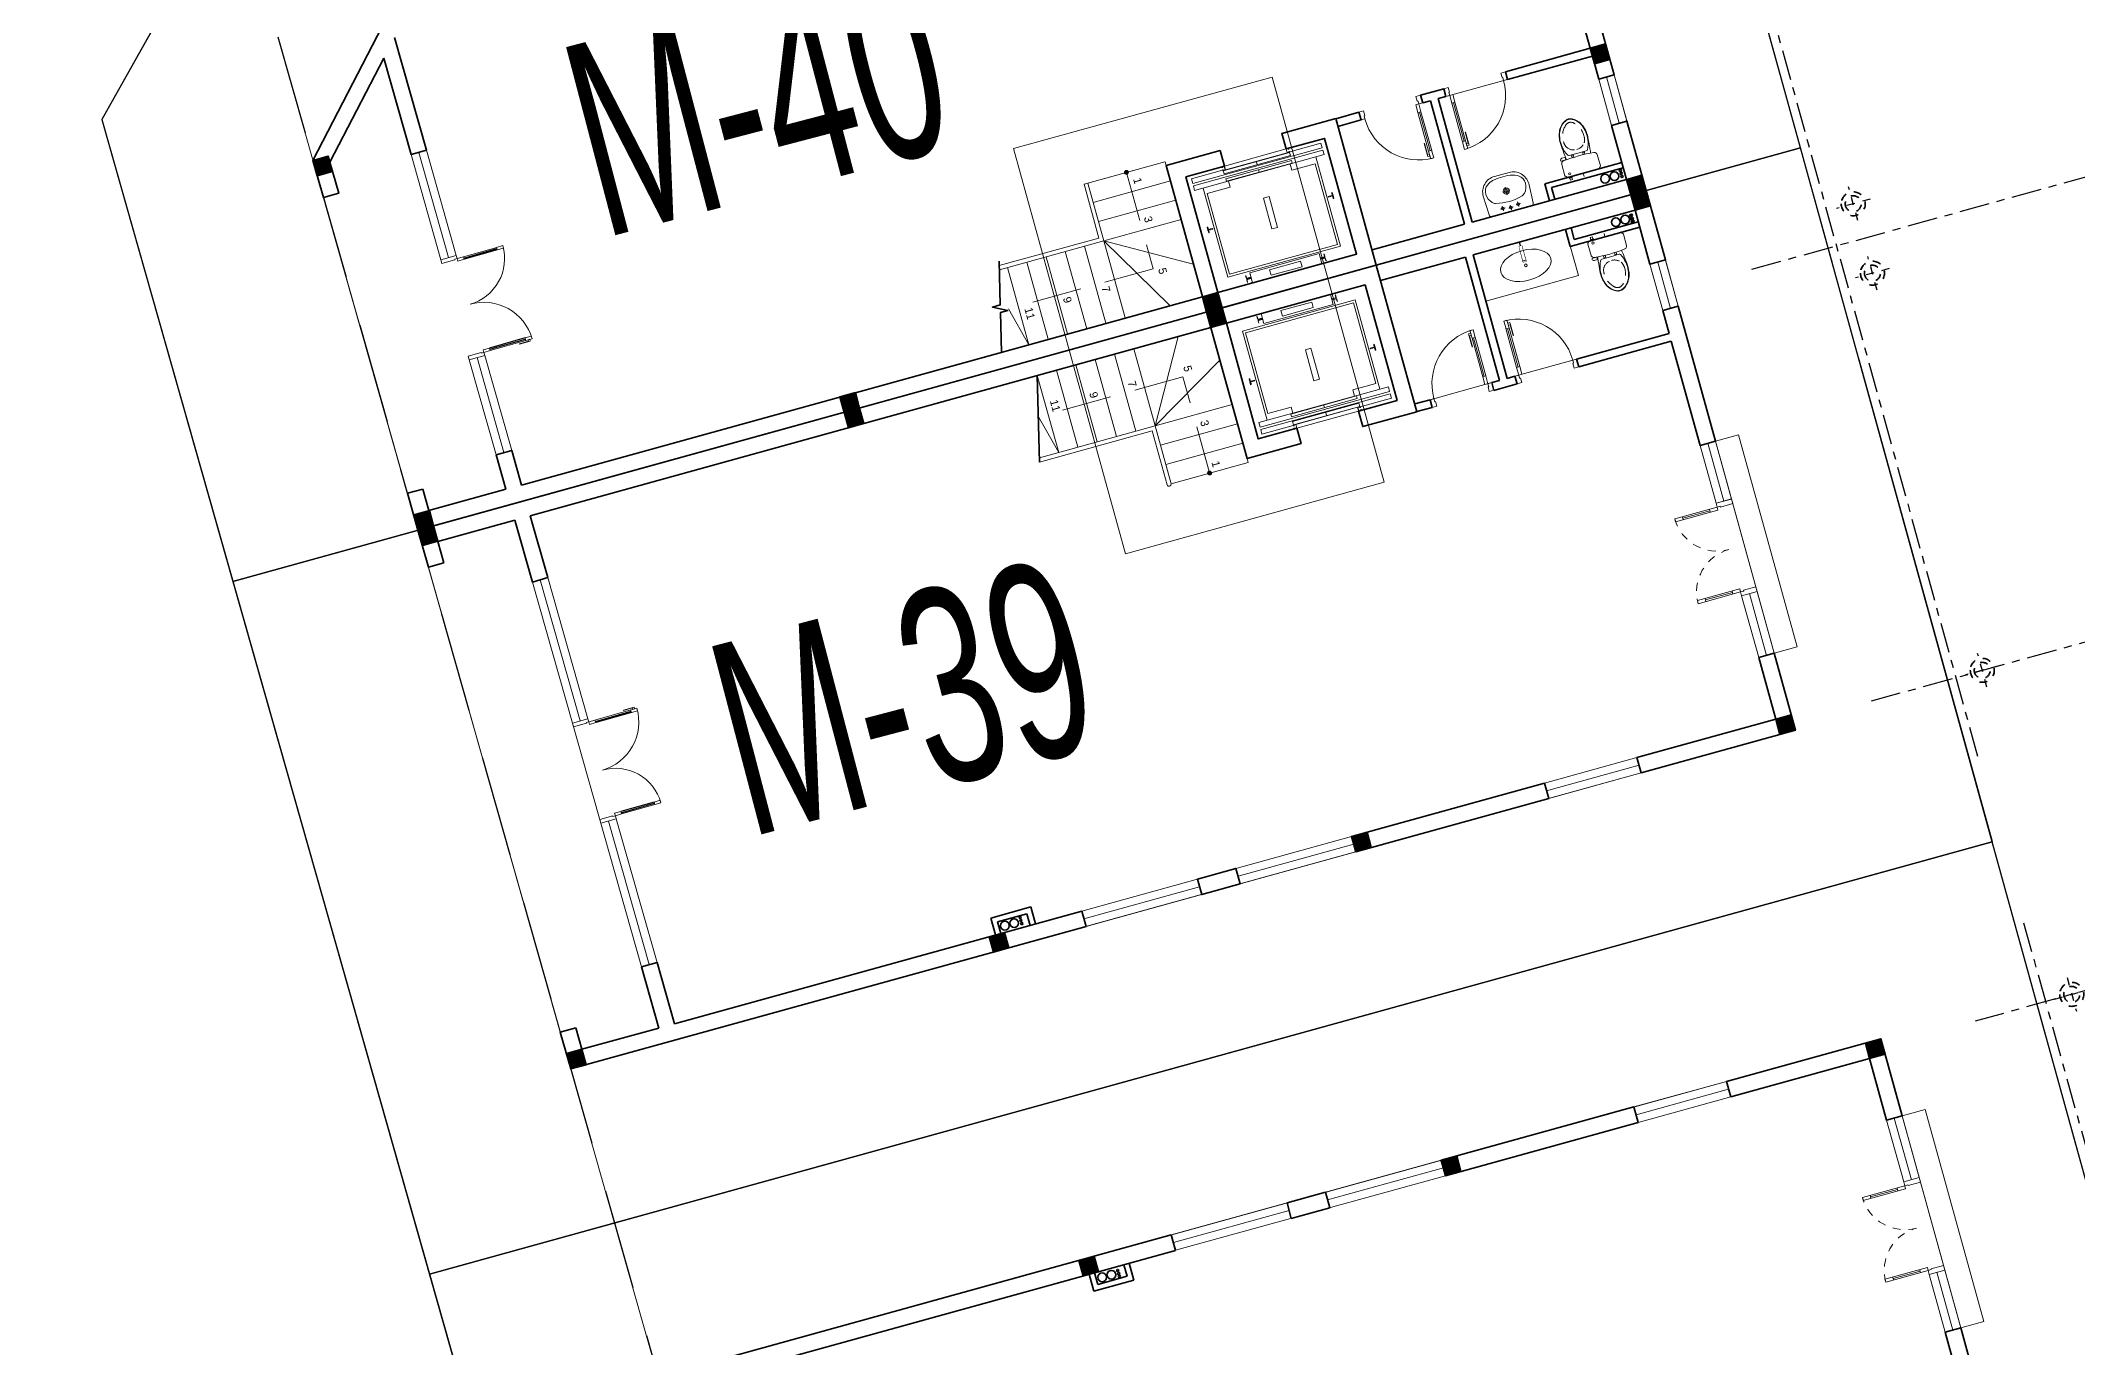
# Model space of a CAD drawing. Header units: metres. Extents: x 568006 to 1139366, y 2064802 to 4131555.
# Drawn here: x 569650.23 to 569675.69, y 2066053.2 to 2066069.53 of the extents above; entities that cross this region are included whole.
import ezdxf
from ezdxf.enums import TextEntityAlignment as Align
from ezdxf.xclip import XClip

# ---------------------------------------------------------------- set-up
doc = ezdxf.new("R2010")
doc.units = ezdxf.units.M
doc.header["$XCLIPFRAME"] = 0
for name, pattern in [('$AUDIT_BAD_LTYPE2', [0]), ('CENTER', [2, 1.25, -0.25, 0.25, -0.25]), ('CENTER2', [1.125, 0.75, -0.125, 0.125, -0.125]), ('HIDDEN', [0.375, 0.25, -0.125]), ('HIDDEN2', [0.1875, 0.125, -0.0625]), ('xref-thap C (mb tang 32-2)$0$HIDDEN', [0.375, 0.25, -0.125])]:
    doc.linetypes.add(name, pattern=pattern)
doc.layers.get('0').update_dxf_attribs({"linetype": 'CONTINUOUS'})
doc.layers.get('DEFPOINTS').update_dxf_attribs({"color": 152, "linetype": 'CONTINUOUS'})
for name, color, linetype, lineweight in [('-CONCRETE', 1, 'CONTINUOUS', 35), ('-DIM', 9, 'CONTINUOUS', 13), ('-DOOR', 137, 'CONTINUOUS', 9), ('-FURNITURE', 46, 'CONTINUOUS', 9), ('-HATCH', 8, 'CONTINUOUS', 5), ('-KH', 143, 'CONTINUOUS', 13), ('-LINE1', 7, 'CONTINUOUS', 18), ('-LINE2', 252, 'CONTINUOUS', 9), ('-TEXT', 7, 'CONTINUOUS', 15), ('-WALL', 4, 'CONTINUOUS', 35), ('A-KY HIEU', 34, 'CONTINUOUS', 20), ('E- RANH GIOI', 1, 'CENTER', 13), ('hung-demlonha', 7, 'CONTINUOUS', 15)]:
    doc.layers.add(name, color=color, linetype=linetype, lineweight=lineweight)
for name, color, linetype in [('01.AXIS', 160, 'CENTER2'), ('APOLIC', 7, 'CONTINUOUS'), ('CDC.01.AXIS', 160, 'CENTER2'), ('ChiaLo', 128, 'CENTER'), ('datOlienke', 42, 'CONTINUOUS'), ('ghi_chu', 7, 'CONTINUOUS'), ('LogDg', 7, 'CONTINUOUS'), ('LoLK', 6, 'CONTINUOUS'), ('RANHGIOI', 2, 'HIDDEN'), ('ViaHeS', 32, 'CONTINUOUS')]:
    doc.layers.add(name, color=color, linetype=linetype)
doc.styles.add('kieuchuDim', font='arial.ttf', dxfattribs={"width": 0.75})
doc.styles.add('QH1', font='arialbd.ttf', dxfattribs={"width": 0.8})
doc.styles.add('T1', font='', dxfattribs={"height": 200})
doc.styles.get('T1').set_extended_font_data('VNgeometric Light')

# ---------------------------------------------------------------- blocks, each defined once
blk = doc.blocks.new('A$C33BC4D2A')
at = {"layer": 'A-KY HIEU', "color": 0, "const_width": 1.022}
blk.add_lwpolyline([(14.345, -292.097), (14.345, -4.903), (414.985, -4.903), (414.985, -292.097)], close=True, dxfattribs=at)
at = {"layer": 'DEFPOINTS', "color": 125}
blk.add_lwpolyline([(0, -297), (420, -297), (420, 0), (0, 0)], close=True, dxfattribs=at)
blk = doc.blocks.new('A$C758D662A')
at = {"linetype": 'HIDDEN', "ltscale": 500}
for radius in [300, 200]:
    blk.add_circle((0, 0), radius, dxfattribs=at)
at = {"layer": 'CDC.01.AXIS', "ltscale": 200}
for p, q in [((437, 0), (-437, 0)), ((0, 437), (0, -437))]:
    blk.add_line(p, q, dxfattribs=at)
blk = doc.blocks.new('MAU M1SH')
at = {"layer": '01.AXIS', "ltscale": 500}
for p, q in [((-370, 15724), (-370, -2671)), ((5410, 15724), (5410, -2671)), ((-1468, 14700), (6323, 14700)), ((-1468, 9100), (6323, 9100)), ((-1468, 4400), (6323, 4400)), ((-1575, -100), (6216, -100))]:
    blk.add_line(p, q, dxfattribs=at)
at = {"xscale": 0.5, "yscale": 0.5, "zscale": 0.5}
for p in [(-30, 14700), (5070, 14700), (-30, 9550), (5070, 9550), (-30, 8650), (5070, 8650), (-30, 4850), (5070, 4850), (-30, 3950), (5070, 3950), (-30, -100), (5070, -100)]:
    blk.add_blockref('A$C758D662A', p, dxfattribs=at)
blk = doc.blocks.new('X-5M-DH-2-CORE$0$A$C75E80C28')
at = {"layer": '-LINE2', "linetype": 'Continuous', "ltscale": 2}
for p, q in [((-731, -149), (731, -149)), ((-731, -1305), (-731, -149)), ((-700, -179), (700, -179)), ((-700, -1225), (-700, -179)), ((-557, -113), (-560, -113)), ((-510, -22), (-510, -51)), ((-507, -22), (-510, -22)), ((-510, -109), (-510, -79)), ((-507, -22), (-507, -51)), ((-507, -109), (-507, -79)), ((-456, -57), (-501, -57)), ((-456, -60), (-501, -60)), ((-456, -70), (-501, -70)), ((-456, -73), (-501, -73)), ((-453, -63), (-453, -67)), ((-450, -63), (-450, -67)), ((450, -63), (450, -67)), ((453, -63), (453, -67)), ((456, -57), (501, -57)), ((456, -60), (501, -60)), ((456, -70), (501, -70)), ((456, -73), (501, -73)), ((457, -113), (460, -113)), ((507, -22), (510, -22)), ((507, -22), (507, -51)), ((507, -109), (507, -79)), ((510, -22), (510, -51)), ((510, -109), (510, -79)), ((700, -1225), (700, -179)), ((731, -1305), (731, -149)), ((-700, -1225), (-400, -1225)), ((-400, -1305), (-400, -1225)), ((700, -1225), (400, -1225)), ((400, -1305), (400, -1225)), ((840, -1305), (-840, -1305)), ((-840, -1365), (-840, -1305)), ((840, -1365), (-840, -1365)), ((840, -1395), (-840, -1395)), ((-840, -1395), (-840, -1455)), ((-840, -1455), (-435, -1455)), ((-435, -1450), (-435, -1460)), ((-435, -1450), (-400, -1450)), ((-435, -1460), (-425, -1460)), ((-435, -1490), (-435, -1500)), ((-435, -1490), (-425, -1490)), ((-435, -1500), (-400, -1500)), ((-433, -1452), (-433, -1458)), ((-433, -1452), (-402, -1452)), ((-433, -1458), (-425, -1458)), ((-433, -1492), (-433, -1498)), ((-433, -1492), (-425, -1492)), ((-433, -1498), (-402, -1498)), ((430, -1406), (-430, -1406)), ((-430, -1406), (-430, -1446)), ((430, -1446), (-430, -1446)), ((425, -1309), (-425, -1309)), ((-425, -1343), (-425, -1309)), ((425, -1343), (-425, -1343)), ((-425, -1458), (-425, -1460)), ((-425, -1490), (-425, -1492)), ((-402, -1452), (-402, -1498)), ((400, -1450), (-400, -1450)), ((-400, -1450), (-400, -1500)), ((0, -1309), (0, -1343)), ((0, -1406), (0, -1446)), ((400, -1450), (400, -1500)), ((435, -1450), (400, -1450)), ((435, -1500), (400, -1500)), ((402, -1452), (402, -1498)), ((433, -1452), (402, -1452)), ((433, -1498), (402, -1498)), ((425, -1343), (425, -1309)), ((433, -1458), (425, -1458)), ((425, -1458), (425, -1460)), ((435, -1460), (425, -1460)), ((425, -1490), (425, -1492)), ((435, -1490), (425, -1490)), ((433, -1492), (425, -1492)), ((430, -1406), (430, -1446)), ((433, -1452), (433, -1458)), ((433, -1492), (433, -1498)), ((435, -1450), (435, -1460)), ((840, -1455), (435, -1455)), ((435, -1490), (435, -1500)), ((840, -1365), (840, -1305)), ((840, -1395), (840, -1455))]:
    blk.add_line(p, q, dxfattribs=at)
for points in [[(-450, 0), (-450, -130), (450, -130), (450, 0)], [(-200, -29), (200, -29), (200, -101), (-200, -101)], [(-36, -584), (36, -584), (36, -984), (-36, -984)]]:
    blk.add_lwpolyline(points, close=True, dxfattribs=at)
for points in [[(-780, -789), (-751, -789, 0.414214), (-750, -788), (-750, -784), (-750, -780, 0.414214), (-751, -779), (-780, -779, -0.256978), (-784, -782), (-798, -782, -0.414214), (-801, -779), (-804, -750, 0.414214), (-807, -746), (-812, -746), (-812, -784), (-812, -822), (-807, -822, 0.414214), (-804, -818), (-801, -789, -0.414214), (-798, -786), (-784, -786, -0.256978), (-780, -789)], [(780, -789), (751, -789, -0.414214), (750, -788), (750, -784), (750, -780, -0.414214), (751, -779), (780, -779, 0.256978), (784, -782), (798, -782, 0.414214), (801, -779), (804, -750, -0.414214), (807, -746), (812, -746), (812, -784), (812, -822), (807, -822, -0.414214), (804, -818), (801, -789, 0.414214), (798, -786), (784, -786, 0.256978), (780, -789)]]:
    blk.add_lwpolyline(points, format="xyb", dxfattribs=at)
for centre, radius, start, end in [((-501, -51), 9.4, 180, 270), ((-501, -79), 9.4, 90, 180), ((-501, -51), 6.2, 180, 270), ((-501, -79), 6.2, 90, 180), ((-456, -63), 6.2, 360, 90), ((-456, -63), 3, 360, 90), ((-456, -67), 6.2, 270, 360), ((-456, -67), 3, 270, 360), ((456, -63), 6.2, 90, 180), ((456, -67), 6.2, 180, 270), ((456, -63), 3, 90, 180), ((456, -67), 3, 180, 270), ((501, -51), 6.2, 270, 360), ((501, -51), 9.4, 270, 360), ((501, -79), 9.4, 360, 90), ((501, -79), 6.2, 360, 90)]:
    blk.add_arc(centre, radius, start, end, dxfattribs=at)
blk = doc.blocks.new('A$C3F71457E')
at = {"layer": '-CONCRETE'}
blk.add_lwpolyline([(0, -100), (0, 400), (-1500, 400), (-1500, -1400), (0, -1400), (0, -900), (200, -900), (200, -1600), (-1700, -1600), (-1700, 600), (200, 600), (200, -100), (0, -100)], dxfattribs=at)
at = {"layer": '-LINE1'}
blk.add_line((0, -900), (0, -100), dxfattribs=at)
at = {"color": 2, "rotation": 90}
blk.add_blockref('X-5M-DH-2-CORE$0$A$C75E80C28', (-1500, -500), dxfattribs=at)
blk = doc.blocks.new('*U286')
at = {"linetype": '$AUDIT_BAD_LTYPE2'}
for p, q in [((70, 100), (70, 600)), ((90, 600), (90, 100))]:
    blk.add_line(p, q, dxfattribs=at)
for points in [[(50, 600), (90, 600), (90, 700), (50, 700), (50, 600)], [(50, 603), (50, 100)], [(50, 100), (90, 100), (90, 0), (50, 0), (50, 100)]]:
    blk.add_lwpolyline(points)
for points in [[(118, 495), (118, 664), (90, 664), (90, 636), (113, 636), (113, 495)], [(0, 0), (50, 0), (50, -40), (60, -40), (60, -100), (0, -100)], [(800, 0), (750, 0), (750, -40), (740, -40), (740, -100), (800, -100)]]:
    blk.add_lwpolyline(points, close=True)
at = {"linetype": '$AUDIT_BAD_LTYPE2', "ltscale": 0.3}
blk.add_arc((50, 0), 700, 0, 90, dxfattribs=at)
blk = doc.blocks.new('*U231')
for points in [[(22, 564), (22, 734), (50, 734), (50, 706), (27, 706), (27, 564)], [(0, 0), (50, 0), (50, -40), (60, -40), (60, -246), (0, -246)], [(1599, 0), (1549, 0), (1549, -40), (1539, -40), (1539, -246), (1599, -246)]]:
    blk.add_lwpolyline(points, close=True)
for points in [[(50, 670), (90, 670), (90, 770), (50, 770), (50, 670)], [(50, 673), (50, 100)], [(1549, 629), (1509, 629), (1509, 729), (1549, 729), (1549, 629)], [(1549, 632), (1549, 100)], [(50, 100), (90, 100), (90, 0), (50, 0), (50, 100)], [(1549, 100), (1509, 100), (1509, 0), (1549, 0), (1549, 100)]]:
    blk.add_lwpolyline(points)
at = {"ltscale": 0.3}
for points in [[(820, 0, 0.414214), (50, 770, 0.414214)], [(820, 0, -0.414214), (1549, 729, -0.414214)]]:
    blk.add_lwpolyline(points, format="xyb", dxfattribs=at)
at = {"layer": 'APOLIC', "linetype": '$AUDIT_BAD_LTYPE2'}
for p, q in [((70, 100), (70, 670)), ((90, 670), (90, 100)), ((1509, 629), (1509, 100)), ((1529, 100), (1529, 629))]:
    blk.add_line(p, q, dxfattribs=at)
blk = doc.blocks.new('A$C18091ED7')
for p, q in [((0, -42), (0, 0)), ((146, -27), (179, -27)), ((146, -27), (146, -30)), ((146, -30), (166, -30)), ((153, -37), (146, -30)), ((152, 0), (152, -27)), ((152, 0), (179, 0)), ((153, -37), (166, -37)), ((153, -40), (153, -37)), ((153, -40), (178, -40)), ((153, -40), (178, -40)), ((153, -40), (153, -42)), ((185, -30), (166, -30)), ((178, -37), (166, -37)), ((185, -30), (178, -37)), ((178, -37), (178, -40)), ((178, -40), (178, -42)), ((179, 0), (179, -27)), ((179, -27), (185, -27)), ((185, -27), (185, -30)), ((-83, -267), (-83, -300)), ((-83, -278), (-83, -288)), ((-61, -290), (-83, -290)), ((-63, -265), (-81, -265)), ((-61, -267), (-61, -300)), ((61, -267), (61, -300)), ((61, -290), (83, -290)), ((63, -265), (81, -265)), ((83, -267), (83, -300)), ((83, -278), (83, -288)), ((165, -262), (165, -290)), ((168, -260), (228, -260)), ((168, -292), (207, -292)), ((231, -274), (231, -262))]:
    blk.add_line(p, q)
for points in [[(230, -219, -0.137407), (225, -235), (222, -241, -0.236081), (198, -255, -0.051961), (-198, -255, -0.236081), (-222, -241), (-225, -235, -0.137407), (-230, -219), (-230, -72, -0.198912), (-226, -63), (-209, -46, -0.198912), (-200, -42), (0, -42), (200, -42, -0.198912), (209, -46), (226, -63, -0.198912), (230, -72)], [(144, -619, -0.212405), (26, -734, -0.027685), (-1, -739, -0.022279), (-26, -734, -0.212405), (-144, -619, -0.142796), (-167, -428, -0.093005), (-128, -309, -0.256439), (-111, -300), (0, -300), (111, -300, -0.256439), (128, -309, -0.093005), (167, -428, -0.142796)]]:
    blk.add_lwpolyline(points, format="xyb", close=True)
at = {"linetype": 'xref-thap C (mb tang 32-2)$0$HIDDEN', "ltscale": 100}
blk.add_lwpolyline([(61, -669, -0.199031), (0, -699, -0.199031), (-61, -669, -0.218924), (-132, -478, -0.153791), (-112, -404, -0.236701), (0, -348, -0.236701), (112, -404, -0.153791), (132, -478, -0.218924)], format="xyb", close=True, dxfattribs=at)
blk.add_circle((166, -78), 13.9)
for centre, radius, start, end in [((-81, -267), 1.98, 90, 180), ((-63, -267), 1.98, 0, 90), ((63, -267), 1.98, 90, 180), ((81, -267), 1.98, 0, 90), ((168, -262), 2.47, 90, 180), ((168, -290), 2.47, 180, 270), ((207, -277), 15.5, 270, 306.4659), ((168, -225), 80.1, 306.4659, 320.3123), ((228, -274), 2.47, 320.3123, 0)]:
    blk.add_arc(centre, radius, start, end)
for points in [[(-156, -259), (-157, -267), (-164, -328), (-169, -385), (-184, -528), (-136, -679), (-50, -735), (-20, -741), (0, -744)], [(156, -259), (157, -267), (164, -328), (169, -385), (184, -528), (136, -679), (50, -735), (20, -741), (0, -744)]]:
    blk.add_open_spline(points, degree=3, knots=[130.613938, 130.613938, 130.613938, 130.613938, 152.852109, 311.129351, 417.703951, 561.383393, 697.692632, 710.812262, 710.812262, 710.812262, 710.812262])
blk = doc.blocks.new('A$C5C575821')
at = {"layer": '-CONCRETE'}
h = blk.add_hatch(color=256, dxfattribs=at)
h.dxf.hatch_style = 1
h.paths.add_polyline_path([(0, 200), (0, 0), (200, 0), (200, 200)])
blk.add_lwpolyline([(0, 0), (200, 0), (200, 200), (0, 200)], close=True, dxfattribs=at)
blk = doc.blocks.new('A$C4ace49fd')
for p, q in [((167, 414), (224, 414)), ((195, 383), (195, 443)), ((267, 429), (324, 429)), ((295, 398), (295, 458)), ((295, 165), (295, 264)), ((367, 414), (424, 414)), ((395, 383), (395, 443)), ((249, 215), (342, 215))]:
    blk.add_line(p, q)
for points in [[(0, 200, 0.414214), (200, 0), (390, 0, 0.414214), (590, 200), (581, 446, 0.409799), (551, 475), (39, 475, 0.403607), (9, 446)], [(177, 40, 0.090773), (424, 43, 0.149887), (521, 96, 0.430722), (482, 321, 0.080637), (470, 327, 0.127732), (125, 329, 0.074208), (114, 325, 0.443092), (69, 96, 0.13364), (154, 46, 0.033617)]]:
    blk.add_lwpolyline(points, format="xyb", close=True)
for centre, radius in [((195, 414), 17.5), ((295, 429), 17.5), ((395, 414), 17.5), ((295, 215), 37.5), ((295, 215), 22.5), ((295, 215), 22.5)]:
    blk.add_circle(centre, radius)
blk = doc.blocks.new('Sink_Cicle')
blk.add_lwpolyline([(17, -50), (-17, -50), (-18, -252), (17, -252)], close=True)
blk.add_circle((0, -300), 17.5)
at = {"layer": 'DEFPOINTS'}
blk.add_line((0, -100), (0, 0), dxfattribs=at)
blk.add_wipeout([(17, -50), (-17, -50), (-18, -252), (17, -252)])
at = {"layer": '-FURNITURE', "linetype": 'Continuous'}
blk.add_ellipse((0, -300), major_axis=(-325, 0), ratio=0.584615, dxfattribs=at)
blk.add_line((-18, -237), (17, -237))
blk = doc.blocks.new('*U268')
for p, q in [((-1110, 450), (-1150, 450)), ((-1130, 100), (-1130, 450)), ((-90, 450), (-50, 450)), ((-70, 100), (-70, 450)), ((-1110, 100), (-1150, 100)), ((-90, 100), (-50, 100))]:
    blk.add_line(p, q)
for points in [[(-1150, 0), (-1110, 0), (-1110, 550), (-1150, 550)], [(-50, 0), (-90, 0), (-90, 550), (-50, 550)], [(-1200, -200), (-1140, -200), (-1140, -40), (-1150, -40), (-1150, 0), (-1200, 0)], [(0, -200), (-60, -200), (-60, -40), (-50, -40), (-50, 0), (0, 0)]]:
    blk.add_lwpolyline(points, close=True)
at = {"linetype": 'HIDDEN', "ltscale": 0.1}
for centre, start, end in [((-1150, 0), 0, 90), ((-50, 0), 90, 180)]:
    blk.add_arc(centre, 550, start, end, dxfattribs=at)
blk = doc.blocks.new('tmbc_khub')
at = {"layer": '-HATCH', "true_color": 0x8c8896}
h = blk.add_hatch(color=252, dxfattribs=at)
h.dxf.hatch_style = 1
edge = h.paths.add_edge_path()
edge.add_arc((-258.386, 374.071), 0.0246, 0, 360)
h = blk.add_hatch(color=252, dxfattribs=at)
h.dxf.hatch_style = 1
edge = h.paths.add_edge_path()
edge.add_arc((-257.347, 370.313), 0.0246, 0, 360)
at = {"layer": '-CONCRETE'}
for centre, radius in [((-252.403, 373.993), 0.055), ((-252.287, 374.025), 0.055), ((-252.213, 374.097), 0.013), ((-252.203, 374.06), 0.013), ((-252.192, 374.02), 0.013), ((-252.269, 373.45), 0.055), ((-252.152, 373.482), 0.055), ((-252.086, 373.532), 0.013), ((-252.074, 373.492), 0.013), ((-252.073, 373.536), 0.013), ((-252.064, 373.455), 0.013), ((-252.062, 373.495), 0.013), ((-252.052, 373.459), 0.013), ((-259.715, 364.759), 0.013), ((-259.905, 364.656), 0.055), ((-259.789, 364.688), 0.055), ((-259.705, 364.722), 0.013), ((-259.694, 364.682), 0.013), ((-258.69, 360.261), 0.055), ((-258.574, 360.293), 0.055), ((-258.495, 360.347), 0.013), ((-258.483, 360.307), 0.013), ((-258.473, 360.27), 0.013)]:
    blk.add_circle(centre, radius, dxfattribs=at)
at = {"layer": '-DIM', "color": 6}
for p, q in [((-260.693, 346.526), (-268.885, 375.387)), ((-263.002, 345.871), (-271.194, 374.731))]:
    blk.add_line(p, q, dxfattribs=at)
at = {"layer": '-DOOR'}
for p, q in [((-251.024, 370.712), (-250.291, 368.062)), ((-265.311, 367.188), (-265.811, 368.951)), ((-265.214, 367.215), (-265.715, 368.979)), ((-265.118, 367.242), (-265.619, 369.006)), ((-264.446, 364.141), (-265.311, 367.188)), ((-253.161, 366.438), (-252.005, 366.758)), ((-252.005, 366.757), (-253.161, 366.438)), ((-251.978, 366.661), (-253.135, 366.341)), ((-253.135, 366.341), (-251.978, 366.661)), ((-251.951, 366.565), (-253.108, 366.245)), ((-253.108, 366.245), (-251.951, 366.565)), ((-264.859, 365.964), (-264.35, 364.169)), ((-264.253, 364.196), (-264.763, 365.992)), ((-255.544, 365.674), (-256.99, 365.274)), ((-257.498, 365.237), (-257.016, 365.371)), ((-257.472, 365.141), (-258.918, 364.742)), ((-257.445, 365.045), (-256.963, 365.178)), ((-250.885, 362.71), (-252.042, 362.39)), ((-252.042, 362.39), (-250.885, 362.71)), ((-250.859, 362.614), (-252.015, 362.294)), ((-252.015, 362.294), (-250.859, 362.613)), ((-250.832, 362.517), (-251.989, 362.197)), ((-251.989, 362.197), (-250.832, 362.517)), ((-247.958, 359.628), (-248.691, 362.279)), ((-254.425, 361.628), (-255.871, 361.228)), ((-256.379, 361.191), (-255.897, 361.324)), ((-256.353, 361.095), (-257.798, 360.695)), ((-256.326, 360.999), (-255.844, 361.132))]:
    blk.add_line(p, q, dxfattribs=at)
for points in [[(-252.29, 375.291), (-252.13, 374.712), (-252.322, 374.659), (-252.482, 375.237)], [(-267.135, 374.348), (-266.762, 373.034), (-266.955, 372.979), (-267.328, 374.294)], [(-251.49, 372.399), (-251.65, 372.977), (-251.843, 372.924), (-251.683, 372.346)], [(-266.07, 370.596), (-266.407, 371.783), (-266.6, 371.728), (-266.263, 370.542)], [(-251.024, 370.712), (-250.824, 369.989), (-251.016, 369.936), (-251.216, 370.659)], [(-250.504, 368.833), (-250.291, 368.062), (-250.483, 368.009), (-250.697, 368.78)], [(-258.944, 364.838), (-255.571, 365.771), (-255.517, 365.578), (-258.891, 364.645)], [(-248.478, 361.508), (-248.691, 362.279), (-248.884, 362.226), (-248.671, 361.455)], [(-257.772, 360.599), (-254.398, 361.531), (-254.452, 361.724), (-257.825, 360.791)], [(-247.958, 359.628), (-248.158, 360.351), (-248.351, 360.298), (-248.151, 359.575)]]:
    blk.add_lwpolyline(points, close=True, dxfattribs=at)
for points in [[(-252.226, 374.686), (-252.386, 375.264)], [(-266.858, 373.006), (-267.232, 374.321)], [(-268.423, 373.759), (-267.374, 370.061)], [(-251.746, 372.951), (-251.586, 372.372)], [(-266.503, 371.756), (-266.167, 370.569)], [(-251.12, 370.686), (-250.92, 369.963)], [(-267.111, 369.137), (-265.462, 363.327)], [(-250.6, 368.806), (-250.387, 368.035)], [(-248.574, 361.481), (-248.788, 362.252)], [(-248.055, 359.602), (-248.255, 360.325)]]:
    blk.add_lwpolyline(points, dxfattribs=at)
at = {"layer": '-FURNITURE'}
blk.add_lwpolyline([(-252.737, 372.781), (-252.897, 373.359), (-254.053, 373.039), (-253.893, 372.461)], close=True, dxfattribs=at)
at = {"layer": '-HATCH'}
for p, q in [((-253.623, 375.233), (-254.394, 375.02)), ((-252.759, 371.737), (-253.53, 371.524)), ((-254.591, 371.23), (-253.819, 371.444))]:
    blk.add_line(p, q, dxfattribs=at)
at = {"layer": '-KH', "linetype": 'HIDDEN2', "ltscale": 5}
for p, q in [((-259.86, 372.367), (-259.606, 371.918)), ((-259.487, 371.018), (-259.233, 370.569))]:
    blk.add_line(p, q, dxfattribs=at)
for points in [[(-258.386, 374.071), (-258.052, 372.867), (-259.86, 372.367)], [(-257.34, 370.289), (-257.68, 371.517), (-259.487, 371.018)]]:
    blk.add_lwpolyline(points, dxfattribs=at)
at = {"layer": '-KH'}
for centre in [(-258.386, 374.071), (-257.347, 370.313)]:
    blk.add_circle(centre, 0.0246, dxfattribs=at)
at = {"layer": '-LINE1'}
for p, q in [((-257.904, 374.204), (-258.916, 373.925)), ((-258.867, 373.938), (-257.904, 374.204)), ((-257.89, 374.157), (-257.903, 374.205)), ((-258.668, 373.215), (-258.867, 373.938)), ((-258.801, 373.697), (-257.837, 373.964)), ((-257.837, 373.964), (-258.801, 373.697)), ((-258.729, 373.25), (-258.916, 373.925)), ((-258.734, 373.456), (-257.77, 373.723)), ((-257.77, 373.723), (-258.734, 373.456)), ((-257.704, 373.482), (-258.668, 373.215)), ((-259.975, 372.906), (-258.729, 373.25)), ((-259.974, 372.854), (-258.668, 373.215)), ((-258.668, 373.215), (-257.55, 372.926)), ((-258.668, 373.215), (-257.845, 372.406)), ((-258.028, 370.902), (-257.739, 372.02)), ((-258.028, 370.902), (-257.219, 371.725)), ((-257.065, 371.169), (-258.028, 370.902)), ((-259.474, 370.502), (-258.028, 370.902)), ((-258.028, 370.902), (-257.829, 370.18)), ((-257.962, 370.661), (-256.998, 370.928)), ((-259.473, 370.451), (-258.063, 370.841)), ((-258.063, 370.841), (-257.877, 370.166)), ((-257.895, 370.421), (-256.931, 370.687)), ((-256.864, 370.446), (-257.829, 370.18)), ((-256.877, 370.494), (-256.864, 370.446))]:
    blk.add_line(p, q, dxfattribs=at)
at = {"layer": '-LINE1', "lineweight": 18}
for p, q in [((-258.668, 373.215), (-258.401, 372.252)), ((-259.632, 372.949), (-259.365, 371.985)), ((-259.391, 373.016), (-259.124, 372.052)), ((-259.15, 373.082), (-258.883, 372.118)), ((-258.909, 373.149), (-258.642, 372.185)), ((-259.872, 372.882), (-259.606, 371.918)), ((-259.847, 371.852), (-259.847, 371.852)), ((-258.751, 370.702), (-259.018, 371.666)), ((-258.51, 370.769), (-258.777, 371.733)), ((-258.269, 370.836), (-258.536, 371.799)), ((-258.028, 370.902), (-258.295, 371.866)), ((-259.233, 370.569), (-259.5, 371.533)), ((-258.992, 370.636), (-259.259, 371.599))]:
    blk.add_line(p, q, dxfattribs=at)
at = {"layer": '-LINE1'}
for points in [[(-267.181, 376.879), (-268.555, 374.221), (-267.242, 369.599), (-251.89, 373.845), (-253.756, 380.591)], [(-259.798, 374.369), (-258.398, 369.305), (-255.163, 370.2), (-256.564, 375.263)], [(-265.331, 362.865), (-267.242, 369.599), (-251.89, 373.845), (-250.024, 367.098)], [(-264.238, 359.016), (-262.327, 352.283), (-247.092, 356.496), (-248.958, 363.243)]]:
    blk.add_lwpolyline(points, close=True, dxfattribs=at)
for points in [[(-250.291, 368.062), (-250.001, 368.142), (-250.735, 370.792), (-251.024, 370.712)], [(-248.691, 362.279), (-248.402, 362.359), (-247.669, 359.708), (-247.958, 359.628)]]:
    blk.add_lwpolyline(points, dxfattribs=at)
blk.add_arc((-257.853, 370.173), 0.025, 195.4592, 15.4592, dxfattribs=at)
at = {"layer": '-WALL'}
for p, q in [((-267.181, 376.879), (-268.555, 374.221)), ((-252.589, 375.623), (-252.949, 376.924)), ((-252.29, 375.291), (-252.756, 376.977)), ((-267.535, 375.757), (-267.135, 374.348)), ((-268.341, 374.199), (-267.67, 375.498)), ((-267.67, 375.498), (-267.328, 374.294)), ((-253.649, 375.33), (-252.589, 375.623)), ((-253.623, 375.233), (-252.562, 375.526)), ((-252.482, 375.237), (-252.562, 375.526)), ((-253.623, 375.233), (-253.649, 375.33)), ((-252.29, 375.291), (-252.482, 375.237)), ((-254.709, 375.036), (-254.42, 375.116)), ((-254.683, 374.94), (-254.709, 375.036)), ((-254.683, 374.94), (-254.586, 374.967)), ((-254.16, 373.425), (-254.586, 374.967)), ((-254.49, 374.993), (-254.394, 375.02)), ((-254.063, 373.451), (-254.49, 374.993)), ((-254.42, 375.116), (-254.394, 375.02)), ((-254.394, 375.02), (-254.42, 375.116)), ((-255.77, 374.743), (-255.48, 374.823)), ((-255.743, 374.647), (-255.454, 374.727)), ((-255.454, 374.727), (-255.48, 374.823)), ((-252.13, 374.712), (-252.322, 374.659)), ((-251.89, 373.845), (-252.13, 374.712)), ((-252.136, 373.984), (-252.322, 374.659)), ((-267.135, 374.348), (-267.328, 374.294)), ((-253.158, 373.93), (-252.194, 374.196)), ((-254.063, 373.451), (-252.136, 373.984)), ((-253.072, 373.881), (-252.176, 374.129)), ((-251.89, 373.845), (-267.243, 369.599)), ((-253.158, 373.93), (-253.1, 373.718)), ((-253.072, 373.881), (-253.032, 373.736)), ((-251.65, 372.977), (-251.89, 373.845)), ((-252.789, 373.233), (-251.989, 373.454)), ((-251.843, 372.924), (-252.029, 373.599)), ((-255.316, 373.105), (-254.16, 373.425)), ((-252.838, 373.147), (-252.897, 373.359)), ((-252.838, 373.147), (-251.971, 373.387)), ((-252.789, 373.233), (-252.829, 373.378)), ((-254.15, 373.012), (-253.723, 371.47)), ((-254.053, 373.039), (-253.627, 371.497)), ((-251.65, 372.977), (-251.843, 372.924)), ((-265.948, 370.164), (-257.437, 372.518)), ((-251.49, 372.399), (-251.683, 372.346)), ((-251.603, 372.057), (-251.683, 372.346)), ((-251.024, 370.712), (-251.49, 372.399)), ((-252.759, 371.737), (-251.603, 372.057)), ((-252.733, 371.64), (-251.576, 371.96)), ((-251.216, 370.659), (-251.576, 371.96)), ((-252.759, 371.737), (-252.733, 371.64)), ((-253.819, 371.444), (-253.723, 371.47)), ((-253.819, 371.444), (-253.793, 371.347)), ((-253.793, 371.347), (-253.504, 371.427)), ((-253.627, 371.497), (-253.53, 371.524)), ((-253.53, 371.524), (-253.504, 371.427)), ((-254.783, 371.177), (-254.591, 371.23)), ((-254.591, 371.23), (-254.564, 371.134)), ((-254.757, 371.081), (-254.564, 371.134)), ((-251.216, 370.659), (-251.024, 370.712)), ((-266.07, 370.596), (-266.263, 370.542)), ((-266.141, 370.111), (-266.263, 370.542)), ((-266.07, 370.596), (-265.948, 370.164)), ((-267.181, 370.114), (-267.374, 370.061)), ((-267.374, 370.061), (-267.243, 369.599)), ((-267.104, 369.845), (-267.181, 370.114)), ((-266.141, 370.111), (-267.104, 369.845)), ((-265.866, 369.144), (-265.866, 369.144)), ((-265.619, 369.006), (-265.811, 368.951)), ((-250.291, 368.062), (-250.483, 368.009)), ((-250.27, 367.238), (-250.483, 368.009)), ((-250.024, 367.098), (-250.291, 368.062)), ((-252.005, 366.758), (-250.27, 367.238)), ((-251.952, 366.565), (-250.024, 367.098)), ((-251.952, 366.565), (-252.005, 366.758)), ((-253.161, 366.438), (-255.571, 365.771)), ((-253.108, 366.245), (-253.161, 366.438)), ((-253.108, 366.245), (-255.518, 365.578)), ((-255.518, 365.578), (-255.571, 365.771)), ((-255.571, 365.77), (-255.517, 365.578)), ((-260.083, 364.752), (-259.582, 364.891)), ((-259.997, 364.703), (-259.631, 364.804)), ((-259.631, 364.804), (-259.591, 364.66)), ((-259.582, 364.891), (-259.523, 364.678)), ((-258.891, 364.645), (-258.944, 364.839)), ((-258.944, 364.837), (-258.891, 364.645)), ((-260.083, 364.752), (-260.024, 364.54)), ((-259.997, 364.703), (-259.957, 364.559)), ((-264.253, 364.196), (-264.446, 364.141)), ((-250.885, 362.71), (-248.958, 363.243)), ((-250.832, 362.517), (-249.097, 362.997)), ((-249.097, 362.997), (-248.884, 362.226)), ((-248.958, 363.243), (-248.691, 362.279)), ((-250.885, 362.71), (-250.832, 362.517)), ((-252.042, 362.39), (-254.452, 361.724)), ((-252.042, 362.39), (-251.989, 362.197)), ((-248.691, 362.279), (-248.884, 362.226)), ((-251.989, 362.197), (-254.398, 361.531)), ((-254.398, 361.532), (-254.452, 361.724)), ((-254.452, 361.724), (-254.398, 361.531)), ((-257.772, 360.599), (-257.825, 360.791)), ((-257.825, 360.791), (-257.771, 360.598)), ((-258.793, 360.087), (-258.851, 360.299)), ((-258.793, 360.087), (-258.292, 360.226)), ((-258.744, 360.173), (-258.784, 360.318)), ((-258.744, 360.173), (-258.378, 360.274)), ((-258.378, 360.274), (-258.418, 360.419)), ((-258.292, 360.226), (-258.35, 360.438)), ((-248.151, 359.575), (-247.958, 359.628)), ((-248.151, 359.575), (-247.791, 358.274)), ((-247.958, 359.628), (-247.492, 357.942))]:
    blk.add_line(p, q, dxfattribs=at)
at = {"layer": '-WALL', "linetype": 'Continuous', "ltscale": 10}
for p, q in [((-267.243, 369.599), (-251.89, 373.845)), ((-254.053, 373.039), (-252.029, 373.599)), ((-255.21, 372.719), (-254.15, 373.012)), ((-265.838, 369.78), (-257.33, 372.133)), ((-266.031, 369.726), (-266.995, 369.46)), ((-265.811, 368.951), (-266.031, 369.726)), ((-265.619, 369.006), (-265.838, 369.78)), ((-267.243, 369.599), (-267.111, 369.137)), ((-266.995, 369.46), (-266.919, 369.19)), ((-267.111, 369.137), (-266.919, 369.19)), ((-258.944, 364.839), (-264.036, 363.43)), ((-258.891, 364.646), (-265.331, 362.865)), ((-264.229, 363.377), (-264.446, 364.141)), ((-264.036, 363.43), (-264.253, 364.196)), ((-265.269, 363.38), (-265.462, 363.327)), ((-265.462, 363.327), (-265.331, 362.865)), ((-265.269, 363.38), (-265.193, 363.111)), ((-264.229, 363.377), (-265.193, 363.111)), ((-257.825, 360.791), (-264.239, 359.017)), ((-257.771, 360.598), (-262.835, 359.198))]:
    blk.add_line(p, q, dxfattribs=at)
at = {"layer": '-WALL', "color": 250}
for p, q in [((-257.017, 365.371), (-256.964, 365.178)), ((-257.499, 365.238), (-257.445, 365.045)), ((-255.844, 361.131), (-255.898, 361.324)), ((-256.326, 360.998), (-256.379, 361.191))]:
    blk.add_line(p, q, dxfattribs=at)
at = {"layer": '-WALL'}
for points in [[(-268.341, 374.199), (-268.231, 373.812), (-268.423, 373.759), (-268.555, 374.221)], [(-259.977, 372.963), (-259.963, 372.415), (-260.061, 372.388), (-259.87, 372.344), (-259.961, 372.319), (-259.948, 371.824)], [(-259.5, 371.533), (-259.473, 370.451)]]:
    blk.add_lwpolyline(points, dxfattribs=at)
for points in [[(-256.964, 365.178), (-257.017, 365.371), (-257.499, 365.238), (-257.445, 365.045)], [(-255.898, 361.324), (-255.844, 361.131), (-256.326, 360.998), (-256.379, 361.191)]]:
    blk.add_lwpolyline(points, close=True, dxfattribs=at)
at = {"layer": 'ChiaLo', "ltscale": 5}
for points in [[(-242.232, 346.427), (-252.894, 384.98)], [(-269.556, 368.959), (-249.962, 374.378)], [(-269.556, 368.959), (-249.962, 374.378)], [(-269.556, 368.959), (-249.962, 374.378)]]:
    blk.add_lwpolyline(points, dxfattribs=at)
at = {"layer": 'datOlienke'}
blk.add_lwpolyline([(-157.667, 406.143), (-164.187, 409.512), (-267.74, 380.874), (-271.194, 374.731), (-263.002, 345.871), (-256.817, 342.394), (-150.541, 371.785), (-147.423, 377.819)], close=True, dxfattribs=at)
at = {"layer": 'LogDg'}
blk.add_lwpolyline([(-144.738, 379.217), (-154.973, 407.513, 0.391769), (-164.628, 412.503), (-271.399, 382.975, 0.416202), (-276.962, 373.08), (-268.77, 344.219, 0.412228), (-258.941, 338.693), (-150.129, 368.786, 0.43702), (-144.738, 379.217)], format="xyb", dxfattribs=at)
at = {"layer": 'LoLK'}
for points in [[(-252.894, 384.98), (-267.741, 380.874), (-271.194, 374.731), (-269.556, 368.959), (-249.962, 374.378)], [(-252.894, 384.98), (-267.74, 380.874), (-271.194, 374.731), (-269.556, 368.959), (-249.962, 374.378)], [(-252.894, 384.98), (-267.741, 380.874), (-271.194, 374.731), (-269.556, 368.959), (-249.962, 374.378)], [(-249.962, 374.378), (-269.556, 368.959), (-267.098, 360.301), (-247.563, 365.704)], [(-249.962, 374.378), (-269.556, 368.959), (-267.098, 360.301), (-247.563, 365.703)], [(-249.962, 374.378), (-269.556, 368.959), (-267.098, 360.301), (-247.563, 365.704)], [(-247.563, 365.704), (-267.098, 360.301), (-264.64, 351.643), (-245.164, 357.029)], [(-247.563, 365.703), (-267.098, 360.301), (-264.64, 351.643), (-245.164, 357.029)]]:
    blk.add_lwpolyline(points, close=True, dxfattribs=at)
at = {"layer": 'RANHGIOI', "color": 12, "ltscale": 5}
blk.add_lwpolyline([(-271.554, 384.786), (-257.351, 334.755)], dxfattribs=at)
at = {"layer": 'ViaHeS'}
blk.add_lwpolyline([(-157.667, 406.143), (-164.187, 409.512), (-267.74, 380.874), (-271.194, 374.731), (-263.002, 345.871), (-256.817, 342.394), (-150.541, 371.785), (-147.423, 377.819)], close=True, dxfattribs=at)
at = {"layer": '-DOOR'}
for name, p, xscale, yscale, zscale, rotation in [('*U286', (-254.394, 375.02), -0.001000000000000001, 0.001000000000000001, 0.001, 195.4592483182422), ('*U286', (-254.683, 374.94), 0.001, 0.001, 0.001, 195.4592483182422), ('*U231', (-266.407, 371.783), -0.000813008130081301, 0.000813008130081301, 0.0008130081300813009, 285.8480411760227), ('*U286', (-253.53, 371.524), 0.001, 0.001, 0.001, 15.45924831824228), ('*U286', (-253.819, 371.444), -0.001, 0.001, 0.001, 15.45924831824228), ('*U268', (-251.016, 369.936), 0.001, 0.001, 0.001, 105.4592483182422), ('*U231', (-265.118, 367.242), 0.000813008130081301, 0.000813008130081301, 0.000813008130081301, 285.8478597274747), ('*U268', (-248.351, 360.298), -0.001, 0.001, 0.001, 105.4592483182423)]:
    blk.add_blockref(name, p, dxfattribs=dict(at, xscale=xscale, yscale=yscale, zscale=zscale, rotation=rotation))
at = {"layer": '-FURNITURE', "zscale": 0.001}
for name, p, xscale, yscale, rotation in [('A$C18091ED7', (-252.665, 374.022), 0.001, 0.001, 195.4592483182422), ('A$C4ace49fd', (-253.98, 373.967), -0.001000000000000001, 0.001000000000000001, 195.4592483182422), ('A$C18091ED7', (-252.416, 373.307), -0.001, 0.001, 15.45924831824228)]:
    blk.add_blockref(name, p, dxfattribs=dict(at, xscale=xscale, yscale=yscale, rotation=rotation))
at = {"layer": '-WALL'}
for name, p, xscale, yscale, zscale, rotation in [('MAU M1SH', (-240.94, 384.967), 0.001000000000000001, 0.001000000000000001, 0.001000000000000001, 195.4590239273867), ('MAU M1SH', (-251.578, 382.024), -0.001, 0.0009999999999999998, 0.001, 195.4590240676284), ('A$C5C575821', (-252.589, 375.623), 0.001, 0.001, 0.001, 285.4592483182423), ('A$C3F71457E', (-257.258, 374.124), 0.001, 0.001, 0.001, 105.4592483182422), ('A$C5C575821', (-268.555, 374.221), 0.001, 0.001, 0.001, 285.4592483182423), ('A$C5C575821', (-252.136, 373.984), 0.001, 0.001, 0.001, 285.4592483182423), ('A$C5C575821', (-252.029, 373.599), -0.001, 0.001, 0.001, 285.4592483182423), ('A$C3F71457E', (-256.352, 370.847), -0.001, 0.001, 0.001, 105.4592483182423), ('A$C5C575821', (-257.437, 372.518), 0.001, 0.001, 0.001, 285.4592483182423), ('A$C5C575821', (-257.33, 372.133), -0.001, 0.001, 0.001, 285.4592483182423), ('A$C5C575821', (-261.967, 371.265), 0.001, 0.001, 0.001, 285.4592483182423), ('A$C5C575821', (-261.861, 370.88), -0.001, 0.001, 0.001, 285.4592483182423), ('A$C5C575821', (-267.292, 369.793), 0.001, 0.001, 0.001, 285.4592483182423), ('A$C5C575821', (-267.186, 369.407), -0.001, 0.001, 0.001, 285.4592483182423), ('A$C5C575821', (-250.217, 367.045), -0.001, 0.001, 0.001, 285.4592483182423), ('MAU M1SH', (-237.758, 350.986), -0.001, 0.001, 0.001, 15.49322576814247), ('A$C5C575821', (-255.518, 365.579), -0.001, 0.001, 0.001, 285.4592483182423), ('A$C5C575821', (-260.048, 364.326), -0.001, 0.001, 0.001, 285.4592483182423), ('A$C5C575821', (-265.331, 362.865), -0.001, 0.001, 0.001, 285.4592483182423), ('A$C5C575821', (-249.15, 363.189), 0.001, 0.001, 0.001, 285.4592483182423), ('A$C5C575821', (-254.451, 361.723), 0.001, 0.001, 0.001, 285.4592483182423), ('A$C5C575821', (-258.982, 360.471), 0.001, 0.001, 0.001, 285.4592483182423)]:
    blk.add_blockref(name, p, dxfattribs=dict(at, xscale=xscale, yscale=yscale, zscale=zscale, rotation=rotation))
at = {"layer": '-TEXT', "style": 'T1'}
for s, p in [('1', (-258.303, 373.989)), ('3', (-258.17, 373.507)), ('5', (-257.991, 372.862)), ('9', (-259.181, 372.5)), ('7', (-258.699, 372.634)), ('11', (-259.662, 372.367)), ('5', (-257.677, 371.642)), ('7', (-258.372, 371.45)), ('11', (-259.344, 371.215)), ('9', (-258.852, 371.312)), ('3', (-257.466, 370.959)), ('1', (-257.325, 370.449))]:
    blk.add_text(s, height=0.1, rotation=285.4592, dxfattribs=at).set_placement(p)
at = {"layer": 'ghi_chu', "lineweight": -2, "style": 'kieuchuDim', "width": 0.6}
for s, p in [('M-40', (-264.936, 373.244)), ('M-39', (-263.11, 365.755))]:
    blk.add_text(s, height=2.43, rotation=14.6755, dxfattribs=at).set_placement(p)
at = {"layer": 'hung-demlonha', "color": 7, "ltscale": 5, "style": 'QH1', "width": 0.65}
for tag, p in [('BT04', (-109.598, 191.643)), ('BT06', (-305.798, 171.199)), ('BT05', (-282.572, 137.244))]:
    blk.add_attdef(tag, text='', height=3.96, rotation=0, dxfattribs=at).set_placement(p, align=Align.CENTER)
at = {"layer": '-FURNITURE', "xscale": 0.001, "yscale": 0.001, "zscale": 0.001, "rotation": 15.45924831824228}
blk.add_blockref('Sink_Cicle', (-253.475, 373.199), dxfattribs=at)

msp = doc.modelspace()

# ---------------------------------------------------------------- block references
at = {"layer": 'E- RANH GIOI', "extrusion": (-2.4685e-06, 4.62064e-06, 1), "xscale": 2.114336868039268, "yscale": 2.114336868039268, "zscale": 2.114336868039268}
msp.add_blockref('A$C33BC4D2A', (569313.502, 2066206.266, 8.139), dxfattribs=at)

# ---------------------------------------------------------------- next in the draw order: block references
at = {"layer": 'ghi_chu'}
ref = msp.add_blockref('tmbc_khub', (569922.191, 2065693.817), dxfattribs=at)
XClip(ref).set_block_clipping_path([(-391.9901366149, 0), (0, 477.830198009)])

doc.saveas('drawing.dxf')
